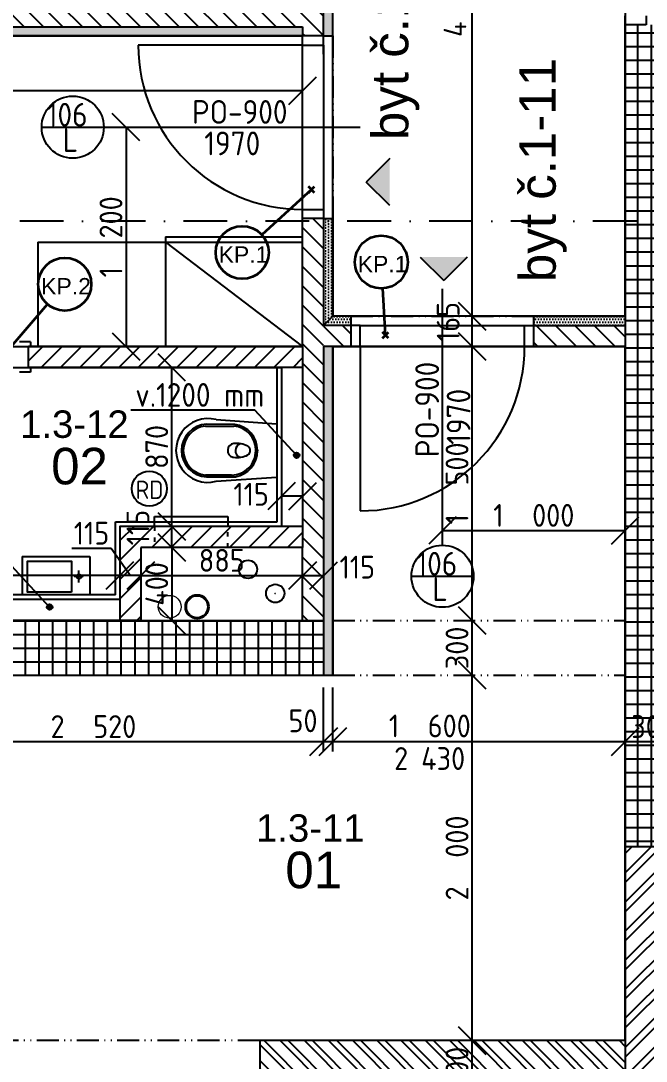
# Model space of a CAD drawing. Extents: x 4511820 to 5180432, y -1526536 to -944957.
# Drawn here: x 5105925 to 5109347, y -1299358 to -1293663 of the extents above; entities that cross this region are included whole.
import ezdxf

# ---------------------------------------------------------------- set-up
doc = ezdxf.new("R2010")
doc.units = 0
doc.header["$MEASUREMENT"] = 0
for name, pattern in [('ACAD_ISO03W100', [30, 12, -18]), ('ACAD_ISO12W100', [22, 12, -3, 0.5, -3, 0.5, -3]), ('BODKOCIARKOVANA_3', [5.6, 3, -1.3, 0, -1.3]), ('DASHED', [0.75, 0.5, -0.25])]:
    doc.linetypes.add(name, pattern=pattern)
doc.layers.get('0').update_dxf_attribs({"linetype": 'CONTINUOUS'})
doc.layers.get('Defpoints').update_dxf_attribs({"color": 61, "linetype": 'CONTINUOUS'})
for name, color, linetype in [('DVERE', 45, 'CONTINUOUS'), ('KÓTY', 4, 'CONTINUOUS'), ('MÚRY', 1, 'CONTINUOUS'), ('osi', 253, 'CONTINUOUS'), ('Plochy', 41, 'CONTINUOUS'), ('POPIS', 7, 'CONTINUOUS'), ('TENKÁ', 7, 'CONTINUOUS'), ('tzb', 153, 'CONTINUOUS'), ('ZARIADENIE', 47, 'CONTINUOUS'), ('ZARIADOVACIE', 144, 'CONTINUOUS'), ('zz-vetr', 52, 'CONTINUOUS'), ('ŠRAFY', 82, 'CONTINUOUS')]:
    doc.layers.add(name, color=color, linetype=linetype)
for name, color, linetype, lineweight in [('preklady', 74, 'CONTINUOUS', 35), ('zz-kanal-daždová', 136, 'CONTINUOUS', 40), ('zz-kanal-splaskova', 37, 'CONTINUOUS', 18)]:
    doc.layers.add(name, color=color, linetype=linetype, lineweight=lineweight)
doc.styles.add('ARIAL', font='arial.ttf')
doc.styles.add('Style-Arial', font='arial.ttf')
doc.styles.add('STYLE1', font='isocp.shx')
doc.dimstyles.new('STANDARD-50', dxfattribs={"dimtxt": 125, "dimasz": 150, "dimexe": 10, "dimexo": 200, "dimgap": 20, "dimtad": 1, "dimdsep": 46, "dimlunit": 6, "dimtxsty": 'STYLE1', "dimblk1": 'OBLIQUE', "dimblk2": 'OBLIQUE', "dimsah": 1, "dimcen": 2.5, "dimse1": 1, "dimse2": 1, "dimadec": 0, "dimazin": 0, "dimtfac": 1, "dimtmove": 1, "dimatfit": 3, "dimldrblk": 'OBLIQUE', "dimfxl": 1, "dimtolj": 1, "dimtzin": 0, "dimarcsym": 0})
pattern_1 = [(135, (-2904913.184, 46881.926), (-53.0330086, -53.0330086), [])]
pattern_2 = [(45, (515270.5, 128041), (-53.0330086, 53.0330086), [])]
pattern_3 = [(90, (9e-09, -175781), (-15.625, 7.8125), [0, -15.625])]
pattern_4 = [(0, (9e-09, -175781), (7.8125, 15.625), [0, -15.625])]

# ---------------------------------------------------------------- blocks, each defined once
blk = doc.blocks.new('_OBLIQUE')
at = {"color": 0, "linetype": 'ByBlock'}
blk.add_line((-0.5, -0.5), (0.5, 0.5), dxfattribs=at)
blk = doc.blocks.new('*D24895')
at = {"layer": 'Defpoints', "color": 0}
for p in [(5108395, -1299245.2), (5108395, -1299245.2), (5108395, -1299545.2)]:
    blk.add_point(p, dxfattribs=at)
at = {"layer": 'KÓTY', "color": 0, "lineweight": -2}
blk.add_line((5108395, -1299545.2), (5108395, -1299245.2), dxfattribs=at)
at = {"layer": 'KÓTY', "color": 0, "linetype": 'ByBlock', "lineweight": -2, "xscale": 150, "yscale": 150, "zscale": 150}
for p, rotation in [((5108395, -1299245.2), 90), ((5108395, -1299545.2), 270)]:
    blk.add_blockref('_OBLIQUE', p, dxfattribs=dict(at, rotation=rotation))
at = {"layer": 'KÓTY', "color": 0, "insert": (5108312.5, -1299395.2), "char_height": 125, "attachment_point": 5, "rotation": 90, "style": 'STYLE1'}
blk.add_mtext('\\A1;300', dxfattribs=at)
blk = doc.blocks.new('*D24896')
at = {"layer": 'Defpoints', "color": 0}
for p in [(5108395, -1297245.2), (5108395, -1297245.2), (5108395, -1299245.2)]:
    blk.add_point(p, dxfattribs=at)
at = {"layer": 'KÓTY', "color": 0, "lineweight": -2}
blk.add_line((5108395, -1299245.2), (5108395, -1297245.2), dxfattribs=at)
at = {"layer": 'KÓTY', "color": 0, "linetype": 'ByBlock', "lineweight": -2, "xscale": 150, "yscale": 150, "zscale": 150}
for p, rotation in [((5108395, -1297245.2), 90), ((5108395, -1299245.2), 270)]:
    blk.add_blockref('_OBLIQUE', p, dxfattribs=dict(at, rotation=rotation))
at = {"layer": 'KÓTY', "color": 0, "insert": (5108312.5, -1298245.2), "char_height": 125, "attachment_point": 5, "rotation": 90, "style": 'STYLE1'}
blk.add_mtext('\\A1;2ﾠ000', dxfattribs=at)
blk = doc.blocks.new('*D24897')
at = {"layer": 'Defpoints', "color": 0}
for p in [(5108395, -1296945.2), (5108432.5, -1296945.2), (5108395, -1297245.2)]:
    blk.add_point(p, dxfattribs=at)
at = {"layer": 'KÓTY', "color": 0, "lineweight": -2}
blk.add_line((5108395, -1297245.2), (5108395, -1296945.2), dxfattribs=at)
at = {"layer": 'KÓTY', "color": 0, "linetype": 'ByBlock', "lineweight": -2, "xscale": 150, "yscale": 150, "zscale": 150}
for p, rotation in [((5108395, -1296945.2), 90), ((5108395, -1297245.2), 270)]:
    blk.add_blockref('_OBLIQUE', p, dxfattribs=dict(at, rotation=rotation))
at = {"layer": 'KÓTY', "color": 0, "insert": (5108312.5, -1297095.2), "char_height": 125, "attachment_point": 5, "rotation": 90, "style": 'STYLE1'}
blk.add_mtext('\\A1;300', dxfattribs=at)
blk = doc.blocks.new('*D24898')
at = {"layer": 'Defpoints', "color": 0}
for p in [(5108395, -1295445.2), (5108432.5, -1295445.2), (5108432.5, -1296945.2)]:
    blk.add_point(p, dxfattribs=at)
at = {"layer": 'KÓTY', "color": 0, "lineweight": -2}
blk.add_line((5108395, -1296945.2), (5108395, -1295445.2), dxfattribs=at)
at = {"layer": 'KÓTY', "color": 0, "linetype": 'ByBlock', "lineweight": -2, "xscale": 150, "yscale": 150, "zscale": 150}
for p, rotation in [((5108395, -1295445.2), 90), ((5108395, -1296945.2), 270)]:
    blk.add_blockref('_OBLIQUE', p, dxfattribs=dict(at, rotation=rotation))
at = {"layer": 'KÓTY', "color": 0, "insert": (5108312.5, -1296195.2), "char_height": 125, "attachment_point": 5, "rotation": 90, "style": 'STYLE1'}
blk.add_mtext('\\A1;1ﾠ500', dxfattribs=at)
blk = doc.blocks.new('*D24899')
at = {"layer": 'Defpoints', "color": 0}
for p in [(5108395, -1295280.2), (5108432.5, -1295280.2), (5108432.5, -1295445.2)]:
    blk.add_point(p, dxfattribs=at)
at = {"layer": 'KÓTY', "color": 0, "lineweight": -2}
blk.add_line((5108395, -1295445.2), (5108395, -1295280.2), dxfattribs=at)
at = {"layer": 'KÓTY', "color": 0, "linetype": 'ByBlock', "lineweight": -2, "xscale": 150, "yscale": 150, "zscale": 150}
for p, rotation in [((5108395, -1295280.2), 90), ((5108395, -1295445.2), 270)]:
    blk.add_blockref('_OBLIQUE', p, dxfattribs=dict(at, rotation=rotation))
at = {"layer": 'KÓTY', "color": 0, "insert": (5108264, -1295311.5), "char_height": 125, "attachment_point": 5, "rotation": 90, "style": 'STYLE1'}
blk.add_mtext('\\A1;165', dxfattribs=at)
blk = doc.blocks.new('*D24900')
at = {"layer": 'Defpoints', "color": 0}
for p in [(5108395, -1291235.2), (5108432.5, -1291235.2), (5108432.5, -1295280.2)]:
    blk.add_point(p, dxfattribs=at)
at = {"layer": 'KÓTY', "color": 0, "lineweight": -2}
blk.add_line((5108395, -1295280.2), (5108395, -1291235.2), dxfattribs=at)
at = {"layer": 'KÓTY', "color": 0, "linetype": 'ByBlock', "lineweight": -2, "xscale": 150, "yscale": 150, "zscale": 150}
for p, rotation in [((5108395, -1291235.2), 90), ((5108395, -1295280.2), 270)]:
    blk.add_blockref('_OBLIQUE', p, dxfattribs=dict(at, rotation=rotation))
at = {"layer": 'KÓTY', "color": 0, "insert": (5108301, -1293509), "char_height": 125, "attachment_point": 5, "rotation": 90, "style": 'STYLE1'}
blk.add_mtext('\\A1;4ﾠ045', dxfattribs=at)
blk = doc.blocks.new('*D24994')
at = {"layer": 'Defpoints', "color": 0}
for p in [(5105062.5, -1297322.2), (5107582.5, -1297322.2), (5107582.5, -1297608.5)]:
    blk.add_point(p, dxfattribs=at)
at = {"layer": 'KÓTY', "color": 0, "lineweight": -2}
blk.add_line((5105062.5, -1297608.5), (5107582.5, -1297608.5), dxfattribs=at)
at = {"layer": 'KÓTY', "color": 0, "linetype": 'ByBlock', "lineweight": -2, "xscale": 150, "yscale": 150, "zscale": 150, "rotation": 180}
blk.add_blockref('_OBLIQUE', (5105062.5, -1297608.5), dxfattribs=at)
at = {"layer": 'KÓTY', "color": 0, "linetype": 'ByBlock', "lineweight": -2, "xscale": 150, "yscale": 150, "zscale": 150}
blk.add_blockref('_OBLIQUE', (5107582.5, -1297608.5), dxfattribs=at)
at = {"layer": 'KÓTY', "color": 0, "insert": (5106322.5, -1297526), "char_height": 125, "attachment_point": 5, "style": 'STYLE1'}
blk.add_mtext('\\A1;2ﾠ520', dxfattribs=at)
blk = doc.blocks.new('*D24995')
at = {"layer": 'Defpoints', "color": 0}
for p in [(5107582.5, -1297322.2), (5107632.5, -1297322.2), (5107632.5, -1297608.5)]:
    blk.add_point(p, dxfattribs=at)
at = {"layer": 'KÓTY', "color": 0, "lineweight": -2}
blk.add_line((5107582.5, -1297608.5), (5107632.5, -1297608.5), dxfattribs=at)
at = {"layer": 'KÓTY', "color": 0, "linetype": 'ByBlock', "lineweight": -2, "xscale": 150, "yscale": 150, "zscale": 150, "rotation": 180}
blk.add_blockref('_OBLIQUE', (5107582.5, -1297608.5), dxfattribs=at)
at = {"layer": 'KÓTY', "color": 0, "linetype": 'ByBlock', "lineweight": -2, "xscale": 150, "yscale": 150, "zscale": 150}
blk.add_blockref('_OBLIQUE', (5107632.5, -1297608.5), dxfattribs=at)
at = {"layer": 'KÓTY', "color": 0, "insert": (5107469.5, -1297494.5), "char_height": 125, "attachment_point": 5, "style": 'STYLE1'}
blk.add_mtext('\\A1;50', dxfattribs=at)
blk = doc.blocks.new('*D24996')
at = {"layer": 'Defpoints', "color": 0}
for p in [(5107632.5, -1297608.5), (5109232.5, -1297608.5), (5109232.5, -1297608.5)]:
    blk.add_point(p, dxfattribs=at)
at = {"layer": 'KÓTY', "color": 0, "lineweight": -2}
blk.add_line((5107632.5, -1297608.5), (5109232.5, -1297608.5), dxfattribs=at)
at = {"layer": 'KÓTY', "color": 0, "linetype": 'ByBlock', "lineweight": -2, "xscale": 150, "yscale": 150, "zscale": 150, "rotation": 180}
blk.add_blockref('_OBLIQUE', (5107632.5, -1297608.5), dxfattribs=at)
at = {"layer": 'KÓTY', "color": 0, "linetype": 'ByBlock', "lineweight": -2, "xscale": 150, "yscale": 150, "zscale": 150}
blk.add_blockref('_OBLIQUE', (5109232.5, -1297608.5), dxfattribs=at)
at = {"layer": 'KÓTY', "color": 0, "insert": (5108163.5, -1297522.5), "char_height": 125, "attachment_point": 5, "style": 'STYLE1'}
blk.add_mtext('\\A1;1ﾠ600', dxfattribs=at)
blk = doc.blocks.new('*D25000')
at = {"layer": 'Defpoints', "color": 0}
for p in [(5106582.5, -1296545.2), (5107467.5, -1296545.2), (5107467.5, -1296698.5)]:
    blk.add_point(p, dxfattribs=at)
at = {"layer": 'KÓTY', "color": 0, "lineweight": -2}
blk.add_line((5106582.5, -1296698.5), (5107467.5, -1296698.5), dxfattribs=at)
at = {"layer": 'KÓTY', "color": 0, "linetype": 'ByBlock', "lineweight": -2, "xscale": 150, "yscale": 150, "zscale": 150, "rotation": 180}
blk.add_blockref('_OBLIQUE', (5106582.5, -1296698.5), dxfattribs=at)
at = {"layer": 'KÓTY', "color": 0, "linetype": 'ByBlock', "lineweight": -2, "xscale": 150, "yscale": 150, "zscale": 150}
blk.add_blockref('_OBLIQUE', (5107467.5, -1296698.5), dxfattribs=at)
at = {"layer": 'KÓTY', "color": 0, "insert": (5107025, -1296616), "char_height": 125, "attachment_point": 5, "style": 'STYLE1'}
blk.add_mtext('\\A1;885', dxfattribs=at)
blk = doc.blocks.new('*D25001')
at = {"layer": 'Defpoints', "color": 0}
for p in [(5106582.5, -1296545.2), (5106582.5, -1296945.2), (5106751.5, -1296945.2)]:
    blk.add_point(p, dxfattribs=at)
at = {"layer": 'KÓTY', "color": 0, "lineweight": -2}
blk.add_line((5106751.5, -1296545.2), (5106751.5, -1296945.2), dxfattribs=at)
at = {"layer": 'KÓTY', "color": 0, "linetype": 'ByBlock', "lineweight": -2, "xscale": 150, "yscale": 150, "zscale": 150}
for p, rotation in [((5106751.5, -1296545.2), 90), ((5106751.5, -1296945.2), 270)]:
    blk.add_blockref('_OBLIQUE', p, dxfattribs=dict(at, rotation=rotation))
at = {"layer": 'KÓTY', "color": 0, "insert": (5106669, -1296745.2), "char_height": 125, "attachment_point": 5, "rotation": 90, "style": 'STYLE1'}
blk.add_mtext('\\A1;400', dxfattribs=at)
blk = doc.blocks.new('*D25002')
at = {"layer": 'Defpoints', "color": 0}
for p in [(5106751.5, -1296430.2), (5106751.5, -1296430.2), (5106751.5, -1296545.2)]:
    blk.add_point(p, dxfattribs=at)
at = {"layer": 'KÓTY', "color": 0, "lineweight": -2}
blk.add_line((5106751.5, -1296545.2), (5106751.5, -1296430.2), dxfattribs=at)
at = {"layer": 'KÓTY', "color": 0, "linetype": 'ByBlock', "lineweight": -2, "xscale": 150, "yscale": 150, "zscale": 150}
for p, rotation in [((5106751.5, -1296430.2), 90), ((5106751.5, -1296545.2), 270)]:
    blk.add_blockref('_OBLIQUE', p, dxfattribs=dict(at, rotation=rotation))
at = {"layer": 'KÓTY', "color": 0, "insert": (5106566.5, -1296436.9), "char_height": 125, "attachment_point": 5, "rotation": 90, "style": 'STYLE1'}
blk.add_mtext('\\A1;115', dxfattribs=at)
blk = doc.blocks.new('*D25003')
at = {"layer": 'Defpoints', "color": 0}
for p in [(5106751.5, -1295560.2), (5106751.5, -1295560.2), (5106751.5, -1296430.2)]:
    blk.add_point(p, dxfattribs=at)
at = {"layer": 'KÓTY', "color": 0, "lineweight": -2}
blk.add_line((5106751.5, -1296430.2), (5106751.5, -1295560.2), dxfattribs=at)
at = {"layer": 'KÓTY', "color": 0, "linetype": 'ByBlock', "lineweight": -2, "xscale": 150, "yscale": 150, "zscale": 150}
for p, rotation in [((5106751.5, -1295560.2), 90), ((5106751.5, -1296430.2), 270)]:
    blk.add_blockref('_OBLIQUE', p, dxfattribs=dict(at, rotation=rotation))
at = {"layer": 'KÓTY', "color": 0, "insert": (5106669, -1295995.2), "char_height": 125, "attachment_point": 5, "rotation": 90, "style": 'STYLE1'}
blk.add_mtext('\\A1;870', dxfattribs=at)
blk = doc.blocks.new('*D25004')
at = {"layer": 'Defpoints', "color": 0}
for p in [(5106467.5, -1296545.2), (5106582.5, -1296545.2), (5106467.5, -1296698.5)]:
    blk.add_point(p, dxfattribs=at)
at = {"layer": 'KÓTY', "color": 0, "lineweight": -2}
for p, q in [((5106204.5, -1296550), (5106419.5, -1296550)), ((5106419.5, -1296550), (5106525, -1296698.5)), ((5106582.5, -1296698.5), (5106467.5, -1296698.5))]:
    blk.add_line(p, q, dxfattribs=at)
at = {"layer": 'KÓTY', "color": 0, "linetype": 'ByBlock', "lineweight": -2, "xscale": 150, "yscale": 150, "zscale": 150, "rotation": 180}
blk.add_blockref('_OBLIQUE', (5106467.5, -1296698.5), dxfattribs=at)
at = {"layer": 'KÓTY', "color": 0, "linetype": 'ByBlock', "lineweight": -2, "xscale": 150, "yscale": 150, "zscale": 150}
blk.add_blockref('_OBLIQUE', (5106582.5, -1296698.5), dxfattribs=at)
at = {"layer": 'KÓTY', "color": 0, "insert": (5106312, -1296467.5), "char_height": 125, "attachment_point": 5, "style": 'STYLE1'}
blk.add_mtext('\\A1;115', dxfattribs=at)
blk = doc.blocks.new('*D25005')
at = {"layer": 'Defpoints', "color": 0}
for p in [(5104877.5, -1296430.2), (5106467.5, -1296430.2), (5104877.5, -1296698.5)]:
    blk.add_point(p, dxfattribs=at)
at = {"layer": 'KÓTY', "color": 0, "lineweight": -2}
blk.add_line((5106467.5, -1296698.5), (5104877.5, -1296698.5), dxfattribs=at)
at = {"layer": 'KÓTY', "color": 0, "linetype": 'ByBlock', "lineweight": -2, "xscale": 150, "yscale": 150, "zscale": 150, "rotation": 180}
blk.add_blockref('_OBLIQUE', (5104877.5, -1296698.5), dxfattribs=at)
at = {"layer": 'KÓTY', "color": 0, "linetype": 'ByBlock', "lineweight": -2, "xscale": 150, "yscale": 150, "zscale": 150}
blk.add_blockref('_OBLIQUE', (5106467.5, -1296698.5), dxfattribs=at)
at = {"layer": 'KÓTY', "color": 0, "insert": (5105243, -1296588.5), "char_height": 125, "attachment_point": 5, "style": 'STYLE1'}
blk.add_mtext('\\A1;1ﾠ590', dxfattribs=at)
blk = doc.blocks.new('*D25006')
at = {"layer": 'Defpoints', "color": 0}
for p in [(5107352.5, -1295560.2), (5107467.5, -1295560.2), (5107352.5, -1296265)]:
    blk.add_point(p, dxfattribs=at)
at = {"layer": 'KÓTY', "color": 0, "lineweight": -2}
blk.add_line((5107467.5, -1296265), (5107352.5, -1296265), dxfattribs=at)
at = {"layer": 'KÓTY', "color": 0, "linetype": 'ByBlock', "lineweight": -2, "xscale": 150, "yscale": 150, "zscale": 150, "rotation": 180}
blk.add_blockref('_OBLIQUE', (5107352.5, -1296265), dxfattribs=at)
at = {"layer": 'KÓTY', "color": 0, "linetype": 'ByBlock', "lineweight": -2, "xscale": 150, "yscale": 150, "zscale": 150}
blk.add_blockref('_OBLIQUE', (5107467.5, -1296265), dxfattribs=at)
at = {"layer": 'KÓTY', "color": 0, "insert": (5107185.5, -1296254.5), "char_height": 125, "attachment_point": 5, "style": 'STYLE1'}
blk.add_mtext('\\A1;115', dxfattribs=at)
blk = doc.blocks.new('*D25007')
at = {"layer": 'Defpoints', "color": 0}
for p in [(5109232.5, -1296452.5), (5108232.5, -1296533.2), (5109232.5, -1296533.2)]:
    blk.add_point(p, dxfattribs=at)
at = {"layer": 'KÓTY', "color": 0, "lineweight": -2}
blk.add_line((5108232.5, -1296452.5), (5109232.5, -1296452.5), dxfattribs=at)
at = {"layer": 'KÓTY', "color": 0, "linetype": 'ByBlock', "lineweight": -2, "xscale": 150, "yscale": 150, "zscale": 150, "rotation": 180}
blk.add_blockref('_OBLIQUE', (5108232.5, -1296452.5), dxfattribs=at)
at = {"layer": 'KÓTY', "color": 0, "linetype": 'ByBlock', "lineweight": -2, "xscale": 150, "yscale": 150, "zscale": 150}
blk.add_blockref('_OBLIQUE', (5109232.5, -1296452.5), dxfattribs=at)
at = {"layer": 'KÓTY', "color": 0, "insert": (5108732.5, -1296370), "char_height": 125, "attachment_point": 5, "style": 'STYLE1'}
blk.add_mtext('\\A1;1ﾠ000', dxfattribs=at)
blk = doc.blocks.new('*D25013')
at = {"layer": 'Defpoints', "color": 0}
for p in [(5102777.5, -1293695.2), (5107467.5, -1293695.2), (5107467.5, -1294045)]:
    blk.add_point(p, dxfattribs=at)
at = {"layer": 'KÓTY', "color": 0, "lineweight": -2}
blk.add_line((5102777.5, -1294045), (5107467.5, -1294045), dxfattribs=at)
at = {"layer": 'KÓTY', "color": 0, "linetype": 'ByBlock', "lineweight": -2, "xscale": 150, "yscale": 150, "zscale": 150, "rotation": 180}
blk.add_blockref('_OBLIQUE', (5102777.5, -1294045), dxfattribs=at)
at = {"layer": 'KÓTY', "color": 0, "linetype": 'ByBlock', "lineweight": -2, "xscale": 150, "yscale": 150, "zscale": 150}
blk.add_blockref('_OBLIQUE', (5107467.5, -1294045), dxfattribs=at)
at = {"layer": 'KÓTY', "color": 0, "insert": (5105424, -1293943), "char_height": 125, "attachment_point": 5, "style": 'STYLE1'}
blk.add_mtext('\\A1;4ﾠ690', dxfattribs=at)
blk = doc.blocks.new('*D25018')
at = {"layer": 'Defpoints', "color": 0}
for p in [(5107467.5, -1296698.5), (5107582.5, -1296698.5), (5107582.5, -1296698.5)]:
    blk.add_point(p, dxfattribs=at)
at = {"layer": 'KÓTY', "color": 0, "lineweight": -2}
blk.add_line((5107467.5, -1296698.5), (5107582.5, -1296698.5), dxfattribs=at)
at = {"layer": 'KÓTY', "color": 0, "linetype": 'ByBlock', "lineweight": -2, "xscale": 150, "yscale": 150, "zscale": 150, "rotation": 180}
blk.add_blockref('_OBLIQUE', (5107467.5, -1296698.5), dxfattribs=at)
at = {"layer": 'KÓTY', "color": 0, "linetype": 'ByBlock', "lineweight": -2, "xscale": 150, "yscale": 150, "zscale": 150}
blk.add_blockref('_OBLIQUE', (5107582.5, -1296698.5), dxfattribs=at)
at = {"layer": 'KÓTY', "color": 0, "insert": (5107766.5, -1296653.5), "char_height": 125, "attachment_point": 5, "style": 'STYLE1'}
blk.add_mtext('\\A1;115', dxfattribs=at)
blk = doc.blocks.new('*D25104')
at = {"layer": 'Defpoints', "color": 0}
for p in [(5109232.5, -1297608.5), (5109532.5, -1297608.5), (5109532.5, -1297608.5)]:
    blk.add_point(p, dxfattribs=at)
at = {"layer": 'KÓTY', "color": 0, "lineweight": -2}
blk.add_line((5109232.5, -1297608.5), (5109532.5, -1297608.5), dxfattribs=at)
at = {"layer": 'KÓTY', "color": 0, "linetype": 'ByBlock', "lineweight": -2, "xscale": 150, "yscale": 150, "zscale": 150, "rotation": 180}
blk.add_blockref('_OBLIQUE', (5109232.5, -1297608.5), dxfattribs=at)
at = {"layer": 'KÓTY', "color": 0, "linetype": 'ByBlock', "lineweight": -2, "xscale": 150, "yscale": 150, "zscale": 150}
blk.add_blockref('_OBLIQUE', (5109532.5, -1297608.5), dxfattribs=at)
at = {"layer": 'KÓTY', "color": 0, "insert": (5109382.5, -1297526), "char_height": 125, "attachment_point": 5, "style": 'STYLE1'}
blk.add_mtext('\\A1;300', dxfattribs=at)
blk = doc.blocks.new('*D31530')
at = {"layer": 'Defpoints', "color": 0}
for p in [(5106379.5, -1294245.2), (5106379.5, -1295445.2), (5106501, -1295445.2)]:
    blk.add_point(p, dxfattribs=at)
at = {"layer": 'KÓTY', "color": 0, "lineweight": -2}
blk.add_line((5106501, -1294245.2), (5106501, -1295445.2), dxfattribs=at)
at = {"layer": 'KÓTY', "color": 0, "linetype": 'ByBlock', "lineweight": -2, "xscale": 150, "yscale": 150, "zscale": 150}
for p, rotation in [((5106501, -1294245.2), 90), ((5106501, -1295445.2), 270)]:
    blk.add_blockref('_OBLIQUE', p, dxfattribs=dict(at, rotation=rotation))
at = {"layer": 'KÓTY', "color": 0, "insert": (5106418.5, -1294845.2), "char_height": 125, "attachment_point": 5, "rotation": 90, "style": 'STYLE1'}
blk.add_mtext('\\A1;1ﾠ200', dxfattribs=at)

msp = doc.modelspace()

# ---------------------------------------------------------------- hatches: boundary and pattern name
at = {"layer": 'KÓTY'}
h = msp.add_hatch(color=256, dxfattribs=at)
h.dxf.hatch_style = 1
h.paths.add_polyline_path([(5107449.5, -1296041.191, 0.65381715), (5107424.326, -1296030.169, 1.52947961)])
h = msp.add_hatch(color=256, dxfattribs=at)
h.dxf.hatch_style = 1
h.paths.add_polyline_path([(5106098, -1296871.5, 0.65381715), (5106072.826, -1296860.478, 1.52947961)])
at = {"layer": 'TENKÁ'}
h = msp.add_hatch(color=256, dxfattribs=at)
h.dxf.hatch_style = 1
h.paths.add_polyline_path([(5107944.41, -1294673.602), (5107944.41, -1294416.781), (5107816, -1294545.191)])
h = msp.add_hatch(color=256, dxfattribs=at)
h.dxf.hatch_style = 1
h.paths.add_polyline_path([(5108111.11, -1294956.302), (5108367.931, -1294956.302), (5108239.52, -1295084.712)])
at = {"layer": 'ŠRAFY'}
h = msp.add_hatch(dxfattribs=at)
h.set_pattern_fill('DOTS', color=256, scale=250, angle=90)
h.set_pattern_definition([(90, (9e-09, -175781), (-15.625, 7.8125), [0, -15.625])])
h.paths.add_polyline_path([(5107582.5, -1290935.191), (5107582.5, -1293745.191), (5107632.5, -1293745.191), (5107632.5, -1290935.191)])
at = {"layer": 'ŠRAFY', "ltscale": 0.25}
h = msp.add_hatch(dxfattribs=at)
h.set_pattern_fill('ANSI31', color=256, scale=600, angle=90, style=0)
h.set_pattern_definition(pattern_1)
h.paths.add_polyline_path([(5107582.5, -1293745.191), (5107582.5, -1291235.191), (5107467.5, -1291235.191), (5107467.5, -1293580.191), (5107342.5, -1293580.191), (5104762.5, -1293580.191), (5104647.5, -1293580.191), (5103770, -1293580.191), (5102892.5, -1293580.191), (5102892.5, -1292980.191), (5102892.5, -1292950.191), (5102892.5, -1292905.191), (5102777.5, -1292905.191), (5102777.5, -1293695.191), (5107467.5, -1293695.191), (5107467.5, -1293745.191)])
at = {"layer": 'ŠRAFY'}
h = msp.add_hatch(dxfattribs=at)
h.set_pattern_fill('DOTS', color=256, scale=250)
h.set_pattern_definition(pattern_4)
h.paths.add_polyline_path([(5107467.5, -1293745.191), (5107467.5, -1293695.191), (5102777.5, -1293695.191), (5102727.5, -1293745.191)])
at = {"layer": 'ŠRAFY', "ltscale": 0.25}
h = msp.add_hatch(dxfattribs=at)
h.set_pattern_fill('ANSI37', color=256, scale=600, angle=45)
h.set_pattern_definition([(90, (-3307273.674, 493071.734), (-75, 1e-14), []), (180, (-3307273.674, 493071.734), (-1e-14, -75), [])])
h.paths.add_polyline_path([(5109232.5, -1295330.191), (5109232.5, -1295445.191), (5109232.5, -1298185.191), (5109532.5, -1298185.191), (5109532.5, -1298010.191), (5109532.5, -1294475.191), (5109532.5, -1294360.191), (5109532.5, -1293685.191), (5109347.5, -1293685.191), (5109232.5, -1293685.191), (5109232.5, -1295280.191)])
h = msp.add_hatch(dxfattribs=at)
h.set_pattern_fill('ANSI31', color=256, scale=600, angle=90, style=0)
h.set_pattern_definition(pattern_1)
h.paths.add_polyline_path([(5107467.5, -1296545.191), (5107467.5, -1296945.191), (5107582.5, -1296945.191), (5107582.5, -1295330.191), (5107582.5, -1294745.191), (5107467.5, -1294745.191), (5107467.5, -1294845.191), (5107467.5, -1294875.191), (5107467.5, -1295445.191), (5107467.5, -1295560.191), (5107467.5, -1296430.191)])
at = {"layer": 'ŠRAFY'}
h = msp.add_hatch(dxfattribs=at)
h.set_pattern_fill('DOTS', color=256, scale=250, angle=90)
h.set_pattern_definition(pattern_3)
h.paths.add_polyline_path([(5107632.5, -1295280.191), (5107632.5, -1295065.191), (5107632.5, -1294880.191), (5107632.5, -1294745.191), (5107582.5, -1294745.191), (5107582.5, -1295330.191)])
h = msp.add_hatch(dxfattribs=at)
h.set_pattern_fill('DOTS', color=256, scale=250)
h.set_pattern_definition(pattern_4)
h.paths.add_polyline_path([(5107732.5, -1295280.191), (5107632.5, -1295280.191), (5107582.5, -1295330.191), (5107732.5, -1295330.191)])
h = msp.add_hatch(dxfattribs=at)
h.set_pattern_fill('DOTS', color=256, scale=250)
h.set_pattern_definition([(0, (0, -175781), (7.8125, 15.625), [0, -15.625])])
h.paths.add_polyline_path([(5109232.5, -1295330.191), (5109232.5, -1295280.191), (5108732.5, -1295280.191), (5108732.5, -1295330.191)])
at = {"layer": 'ŠRAFY', "ltscale": 0.25}
h = msp.add_hatch(dxfattribs=at)
h.set_pattern_fill('ANSI31', color=256, scale=600, angle=90, style=0)
h.set_pattern_definition(pattern_1)
h.paths.add_polyline_path([(5107732.5, -1295445.191), (5107732.5, -1295330.191), (5107582.5, -1295330.191), (5107582.5, -1295445.191), (5107632.5, -1295445.191)])
h = msp.add_hatch(dxfattribs=at)
h.set_pattern_fill('ANSI31', color=256, scale=600, angle=90, style=0)
h.set_pattern_definition([(135, (-2904913.184, 46881.926), (-53.0330086, -53.0330086), [])])
h.paths.add_polyline_path([(5108732.5, -1295445.191), (5109232.5, -1295445.191), (5109232.5, -1295330.191), (5108732.5, -1295330.191)])
h = msp.add_hatch(dxfattribs=at)
h.set_pattern_fill('ANSI31', color=256, scale=600, style=0)
h.set_pattern_definition(pattern_2)
h.paths.add_polyline_path([(5107467.5, -1295560.191), (5107467.5, -1295445.191), (5105967.5, -1295445.191), (5105967.5, -1295560.191)])
at = {"layer": 'ŠRAFY'}
h = msp.add_hatch(dxfattribs=at)
h.set_pattern_fill('DOTS', color=256, scale=250, angle=90)
h.set_pattern_definition(pattern_3)
h.paths.add_polyline_path([(5107582.5, -1297245.191), (5107632.5, -1297245.191), (5107632.5, -1296945.191), (5107632.5, -1295445.191), (5107582.5, -1295445.191), (5107582.5, -1296945.191)])
at = {"layer": 'ŠRAFY', "ltscale": 0.25}
h = msp.add_hatch(dxfattribs=at)
h.set_pattern_fill('ANSI31', color=256, scale=600, style=0)
h.set_pattern_definition(pattern_2)
h.paths.add_polyline_path([(5106467.5, -1296945.191), (5106582.5, -1296945.191), (5106582.5, -1296545.191), (5107467.5, -1296545.191), (5107467.5, -1296430.191), (5107352.5, -1296430.191), (5106467.5, -1296430.191), (5106467.5, -1296830.191)])
h = msp.add_hatch(dxfattribs=at)
h.set_pattern_fill('ANSI37', color=256, scale=600, angle=45)
h.set_pattern_definition([(90, (-3375574.78, 537027.59), (-75, 1e-14), []), (180, (-3375574.78, 537027.59), (-1e-14, -75), [])])
h.paths.add_polyline_path([(5103372.5, -1299245.191), (5103272.5, -1299245.191), (5103022.5, -1299245.191), (5102712.5, -1299245.191), (5102687.5, -1299245.191), (5102687.5, -1299545.191), (5102847.5, -1299545.191), (5102877.5, -1299545.191), (5103447.5, -1299545.191), (5103562.5, -1299545.191), (5103612.5, -1299545.191), (5105062.5, -1299545.191), (5105062.5, -1299245.191), (5105062.5, -1298245.191), (5105062.5, -1297245.191), (5105632.5, -1297245.191), (5105662.5, -1297245.191), (5107582.5, -1297245.191), (5107582.5, -1296945.191), (5107467.5, -1296945.191), (5106582.5, -1296945.191), (5106467.5, -1296945.191), (5104877.5, -1296945.191), (5104762.5, -1296945.191), (5104762.5, -1297360.191), (5104762.5, -1297960.191), (5104762.5, -1299245.191), (5103622.5, -1299245.191)])
at = {"layer": 'ŠRAFY'}
h = msp.add_hatch(dxfattribs=at)
h.set_pattern_fill('ANSI32', color=256, scale=300)
h.set_pattern_definition([(45, (115395, 30907.69), (-79.549513, 79.549513), []), (45, (115448.03, 30907.69), (-79.549513, 79.549513), [])])
h.paths.add_polyline_path([(5109612.5, -1301745.191), (5109612.5, -1298185.191), (5109232.5, -1298185.191), (5109232.5, -1299245.191), (5109232.5, -1299545.191), (5109232.5, -1300440.191), (5109232.5, -1300520.191), (5109232.5, -1301300.191), (5109232.5, -1301415.191), (5109232.5, -1301745.191)])
h = msp.add_hatch(dxfattribs=at)
h.set_pattern_fill('ANSI32', color=256, scale=250, angle=90)
h.set_pattern_definition([(135, (115395, 30907.69), (-66.2912607, -66.2912607), []), (135, (115395, 30951.89), (-66.2912607, -66.2912607), [])])
h.paths.add_polyline_path([(5107232.5, -1299545.191), (5107347.5, -1299545.191), (5109232.5, -1299545.191), (5109232.5, -1299245.191), (5107232.5, -1299245.191)])

# ---------------------------------------------------------------- linework, layer by layer
at = {"layer": 'Defpoints'}
for p, q in [((5107632.5, -1295280.191), (5107582.5, -1295330.191)), ((5107467.5, -1295445.191), (5107467.5, -1295560.191)), ((5107467.5, -1296430.191), (5107467.5, -1296545.191))]:
    msp.add_line(p, q, dxfattribs=at)
at = {"layer": 'DVERE'}
for p, q in [((5107467.5, -1293795.191), (5106567.5, -1293795.191)), ((5107467.5, -1294695.191), (5107467.5, -1293795.191)), ((5107582.5, -1293795.191), (5107582.5, -1294695.191)), ((5107782.5, -1295330.191), (5108682.5, -1295330.191)), ((5108682.5, -1295445.191), (5107782.5, -1295445.191)), ((5107782.5, -1295445.191), (5107782.5, -1296345.191))]:
    msp.add_line(p, q, dxfattribs=at)
at = {"layer": 'DVERE', "ltscale": 0.25}
for p, q in [((5106039.5, -1294245.191), (5106379.5, -1294245.191)), ((5106039.5, -1294245.191), (5106379.5, -1294245.191)), ((5106379.5, -1294245.191), (5107782.156, -1294245.191)), ((5108232.5, -1296533.191), (5108232.5, -1295130.535)), ((5105977.5, -1295420.191), (5105917.5, -1295420.191)), ((5105977.5, -1295420.191), (5105977.5, -1295445.191)), ((5105977.5, -1295585.191), (5105917.5, -1295585.191)), ((5105977.5, -1295560.191), (5105977.5, -1295585.191)), ((5108062.5, -1296703.191), (5108402.5, -1296703.191)), ((5108062.5, -1296703.191), (5108402.5, -1296703.191))]:
    msp.add_line(p, q, dxfattribs=at)
for centre in [(5106209.5, -1294245.191), (5108232.5, -1296703.191)]:
    msp.add_circle(centre, 170, dxfattribs=at)
at = {"layer": 'DVERE'}
for centre, start, end in [((5107467.5, -1293795.191), 180, 270), ((5107782.5, -1295445.191), 270, 0)]:
    msp.add_arc(centre, 900, start, end, dxfattribs=at)
at = {"layer": 'KÓTY'}
for p, q in [((5107206.5, -1295794.191), (5106527, -1295794.191)), ((5107434.5, -1296041.191), (5107206.5, -1295794.191)), ((5106083, -1296871.5), (5105855, -1296624.5))]:
    msp.add_line(p, q, dxfattribs=at)
at = {"layer": 'KÓTY', "ltscale": 25}
for p, q in [((5107582.5, -1297661.903), (5107582.5, -1297311.903)), ((5107632.5, -1297661.903), (5107632.5, -1297311.903))]:
    msp.add_line(p, q, dxfattribs=at)
at = {"layer": 'KÓTY'}
for centre in [(5107434.5, -1296041.191), (5106083, -1296871.5)]:
    msp.add_circle(centre, 15, dxfattribs=at)
at = {"layer": 'MÚRY'}
for p, q in [((5107632.5, -1293745.191), (5107632.5, -1290935.191)), ((5109232.5, -1295280.191), (5109232.5, -1293635.191)), ((5109347.5, -1293635.191), (5109347.5, -1293685.191)), ((5107467.5, -1293845.191), (5107467.5, -1293745.191)), ((5107467.5, -1293795.191), (5107467.5, -1293745.191)), ((5107582.5, -1293795.191), (5107582.5, -1293745.191)), ((5107582.5, -1293745.191), (5107632.5, -1293745.191)), ((5107467.5, -1293795.191), (5107582.5, -1293795.191)), ((5107467.5, -1294695.191), (5107582.5, -1294695.191)), ((5107467.5, -1295445.191), (5107467.5, -1294695.191)), ((5107582.5, -1294695.191), (5107582.5, -1294745.191)), ((5107582.5, -1294745.191), (5107632.5, -1294745.191)), ((5107632.5, -1294745.191), (5107632.5, -1295280.191)), ((5107632.5, -1295065.191), (5107632.5, -1294880.191)), ((5107732.5, -1295280.191), (5107632.5, -1295280.191)), ((5107732.5, -1295330.191), (5107732.5, -1295280.191)), ((5108732.5, -1295280.191), (5109232.5, -1295280.191)), ((5108732.5, -1295330.191), (5108732.5, -1295280.191)), ((5107782.5, -1295330.191), (5107732.5, -1295330.191)), ((5107782.5, -1295445.191), (5107782.5, -1295330.191)), ((5108682.5, -1295445.191), (5108682.5, -1295330.191)), ((5108682.5, -1295330.191), (5108732.5, -1295330.191)), ((5107632.5, -1295445.191), (5107632.5, -1297245.191)), ((5107782.5, -1295445.191), (5107632.5, -1295445.191)), ((5109232.5, -1295445.191), (5108682.5, -1295445.191)), ((5109232.5, -1299245.191), (5109232.5, -1295445.191)), ((5107467.5, -1296945.191), (5107467.5, -1296545.191)), ((5105062.5, -1297245.191), (5107632.5, -1297245.191)), ((5109232.5, -1299245.191), (5107232.5, -1299245.191)), ((5107232.5, -1299245.191), (5107232.5, -1300545.191))]:
    msp.add_line(p, q, dxfattribs=at)
at = {"layer": 'MÚRY', "ltscale": 0.25}
for p, q in [((5102727.5, -1293745.191), (5107467.5, -1293745.191)), ((5105967.5, -1295560.191), (5105967.5, -1295445.191)), ((5107467.5, -1295445.191), (5105967.5, -1295445.191)), ((5107467.5, -1295560.191), (5105967.5, -1295560.191)), ((5107467.5, -1295560.191), (5107467.5, -1296430.191)), ((5106467.5, -1296430.191), (5106467.5, -1296945.191)), ((5107467.5, -1296430.191), (5106467.5, -1296430.191)), ((5106582.5, -1296545.191), (5106582.5, -1296945.191)), ((5107467.5, -1296545.191), (5106582.5, -1296545.191)), ((5106467.5, -1296945.191), (5104877.5, -1296945.191)), ((5106582.5, -1296945.191), (5107467.5, -1296945.191))]:
    msp.add_line(p, q, dxfattribs=at)
at = {"layer": 'MÚRY', "color": 30}
msp.add_line((5109232.5, -1295280.191), (5109232.5, -1295330.191), dxfattribs=at)
at = {"layer": 'osi', "linetype": 'BODKOCIARKOVANA_3', "ltscale": 80}
msp.add_line((5157242.5, -1294760.191), (5093572.5, -1294760.191), dxfattribs=at)
at = {"layer": 'Plochy'}
for points in [[(5102892.5, -1290935.191), (5102892.5, -1289385.191), (5104092.5, -1289385.191), (5104092.5, -1289665.191), (5105192.5, -1289665.191), (5105192.5, -1289700.191), (5105392.5, -1289700.191), (5105392.5, -1288275.191), (5107192.5, -1288275.191), (5107192.5, -1286325.191), (5109232.5, -1286325.191), (5109232.5, -1295280.191), (5107632.5, -1295280.191), (5107632.5, -1290935.191), (5107192.5, -1290935.191), (5107192.5, -1290820.191), (5106192.5, -1290820.191), (5106192.5, -1290935.191)], [(5107467.5, -1293745.191), (5103967.5, -1293745.191), (5103967.5, -1295445.191), (5107467.5, -1295445.191)], [(5105062.5, -1299245.191), (5105062.5, -1297245.191), (5107632.5, -1297245.191), (5107632.5, -1295445.191), (5109232.5, -1295445.191), (5109232.5, -1299245.191), (5107232.5, -1299245.191), (5107232.5, -1299545.191), (5105812.5, -1299545.191), (5105812.5, -1299245.191)], [(5107352.5, -1295560.191), (5107352.5, -1296430.191), (5106467.5, -1296430.191), (5106467.5, -1296830.191), (5104877.5, -1296830.191), (5104877.5, -1295560.191)]]:
    msp.add_lwpolyline(points, close=True, dxfattribs=at)
at = {"layer": 'preklady'}
for p, q in [((5107515.5, -1294587), (5107244.304, -1294833.477)), ((5107498.883, -1294603.617), (5107532.117, -1294570.383)), ((5107532.118, -1294603.618), (5107498.884, -1294570.384)), ((5107921.001, -1295383.501), (5107906.314, -1295127.761)), ((5105830.5, -1295494), (5106071.124, -1295214.436)), ((5107904.383, -1295400.117), (5107937.617, -1295366.883)), ((5107937.618, -1295400.118), (5107904.384, -1295366.884))]:
    msp.add_line(p, q, dxfattribs=at)
at = {"layer": 'preklady', "ltscale": 0.25}
for centre in [(5107137, -1294931), (5107898, -1294983), (5106165.715, -1295104.538)]:
    msp.add_circle(centre, 145, dxfattribs=at)
at = {"layer": 'TENKÁ', "ltscale": 0.25}
for p, q in [((5107582.5, -1293845.191), (5107582.5, -1291235.191)), ((5102777.5, -1293695.191), (5107467.5, -1293695.191)), ((5107327.5, -1296405.191), (5107327.5, -1295560.191)), ((5107352.5, -1295560.191), (5107352.5, -1296430.191)), ((5106442.5, -1296405.191), (5107327.5, -1296405.191)), ((5106442.5, -1296805.191), (5106442.5, -1296405.191)), ((5106442.5, -1296805.191), (5104902.5, -1296805.191)), ((5106467.5, -1296830.191), (5104877.5, -1296830.191))]:
    msp.add_line(p, q, dxfattribs=at)
at = {"layer": 'TENKÁ'}
for p, q in [((5107467.5, -1293695.191), (5107467.5, -1293745.191)), ((5109347.5, -1293685.191), (5109232.5, -1293685.191)), ((5107582.5, -1293745.191), (5107467.5, -1293745.191)), ((5107944.41, -1294416.781), (5107816, -1294545.191)), ((5107944.41, -1294673.602), (5107816, -1294545.191)), ((5107582.5, -1294695.191), (5107582.5, -1295330.191)), ((5107582.5, -1294745.191), (5107467.5, -1294745.191)), ((5108111.11, -1294956.302), (5108239.52, -1295084.712)), ((5108367.931, -1294956.302), (5108239.52, -1295084.712)), ((5107782.5, -1295330.191), (5107582.5, -1295330.191)), ((5107732.5, -1295445.191), (5107732.5, -1295330.191)), ((5108732.5, -1295445.191), (5108732.5, -1295330.191)), ((5108732.5, -1295330.191), (5109232.5, -1295330.191)), ((5109232.5, -1295330.191), (5109232.5, -1295445.191)), ((5107582.5, -1295445.191), (5107582.5, -1297245.191)), ((5107632.5, -1295445.191), (5107582.5, -1295445.191)), ((5106582.5, -1296945.191), (5106467.5, -1296945.191)), ((5107467.5, -1296945.191), (5107582.5, -1296945.191)), ((5110087.5, -1298185.191), (5109232.5, -1298185.191)), ((5109232.5, -1299245.191), (5109232.5, -1299545.191))]:
    msp.add_line(p, q, dxfattribs=at)
at = {"layer": 'TENKÁ', "linetype": 'ACAD_ISO12W100', "ltscale": 10}
for p, q in [((5107632.5, -1293745.191), (5107632.5, -1294745.191)), ((5107732.5, -1295280.191), (5108732.5, -1295280.191)), ((5107632.5, -1296945.191), (5109232.5, -1296945.191)), ((5107632.5, -1297245.191), (5109232.5, -1297245.191)), ((5107232.5, -1299245.191), (5105812.5, -1299245.191))]:
    msp.add_line(p, q, dxfattribs=at)
at = {"layer": 'tzb'}
for p, q in [((5106657.5, -1296430.191), (5106657.5, -1296375.191)), ((5106657.5, -1296375.191), (5107057.5, -1296375.191)), ((5107057.5, -1296375.191), (5107057.5, -1296430.191))]:
    msp.add_line(p, q, dxfattribs=at)
at = {"layer": 'tzb', "linetype": 'ACAD_ISO03W100', "ltscale": 2}
for p, q in [((5106657.5, -1296430.191), (5106657.5, -1296545.191)), ((5107057.5, -1296545.191), (5107057.5, -1296430.191))]:
    msp.add_line(p, q, dxfattribs=at)
at = {"layer": 'tzb'}
msp.add_circle((5106628.423, -1296223.643), 96, dxfattribs=at)
at = {"layer": 'ZARIADENIE'}
for p, q in [((5106717.5, -1294845.191), (5107467.5, -1294845.191)), ((5106717.5, -1294845.191), (5106717.5, -1295445.191)), ((5106017.5, -1294875.191), (5107467.5, -1294875.191)), ((5106017.5, -1294875.191), (5106017.5, -1295445.191)), ((5106717.5, -1294875.191), (5107467.5, -1295445.191))]:
    msp.add_line(p, q, dxfattribs=at)
at = {"layer": 'ZARIADOVACIE'}
for p, q in [((5106935.999, -1295881.051), (5107090.66, -1295881.051)), ((5107097.328, -1295872.154), (5106942.173, -1295871.028)), ((5106994.464, -1295845.885), (5107324.462, -1295868.961)), ((5107078.82, -1296149.061), (5106935.999, -1296149.061)), ((5106942.173, -1296158.916), (5107099.582, -1296158.916)), ((5106994.463, -1296183.512), (5107324.462, -1296160.436))]:
    msp.add_line(p, q, dxfattribs=at)
at = {"layer": 'ZARIADOVACIE', "linetype": 'Continuous'}
for p, q in [((5107085.465, -1296051.263), (5107089.174, -1296051.424)), ((5107211.494, -1296014.698), (5107210.672, -1296015.594)), ((5107219.583, -1296013), (5107220.146, -1296015.817)), ((5105933, -1296595.191), (5106303, -1296595.191)), ((5105933, -1296595.191), (5105933, -1296805.191)), ((5106303, -1296595.191), (5106303, -1296805.191))]:
    msp.add_line(p, q, dxfattribs=at)
at = {"layer": 'ZARIADOVACIE', "linetype": 'DASHED'}
for p, q in [((5106243.251, -1296737.493), (5106243.251, -1296671.766)), ((5106267.899, -1296704.629), (5106215.865, -1296704.629))]:
    msp.add_line(p, q, dxfattribs=at)
at = {"layer": 'ZARIADOVACIE', "linetype": 'Continuous'}
msp.add_lwpolyline([(5106202.431, -1296789.465), (5105962.104, -1296789.465), (5105962.104, -1296619.794), (5106202.431, -1296619.794)], close=True, dxfattribs=at)
at = {"layer": 'ZARIADOVACIE', "linetype": 'DASHED'}
msp.add_circle((5106243.252, -1296704.943), 12.931, dxfattribs=at)
at = {"layer": 'ZARIADOVACIE', "linetype": 'Continuous'}
for centre, radius, start, end in [((5106949.231, -1296014.698), 174.768, 74.999903, 284.999834), ((5106948.547, -1296014.972), 144.085, 92.535471, 267.464529), ((5106949.107, -1296015.056), 134.645, 95.586614, 264.413386), ((5107078.197, -1296013.768), 133.3, 359.600093, 84.635422), ((5107078.882, -1296011.647), 140.707, 359.449007, 82.467037), ((5107095.15, -1296014.698), 37.825, 96.725682, 255.163801), ((5107106.545, -1296110.472), 134.275, 62.591351, 96.76835), ((5107140.865, -1296015.267), 41.261, 113.590956, 243.232972), ((5107150.754, -1296015.194), 29.701, 305.733795, 53.655963), ((5107078.799, -1296017.178), 131.883, 270.009129, 0.688221), ((5107108.554, -1295914.585), 138.205, 261.939221, 295.522023), ((5107075.319, -1296016.135), 144.828, 279.644186, 0.125906)]:
    msp.add_arc(centre, radius, start, end, dxfattribs=at)
at = {"layer": 'zz-kanal-daždová'}
msp.add_circle((5106890, -1296870.191), 62.5, dxfattribs=at)
at = {"layer": 'zz-kanal-splaskova'}
msp.add_circle((5106740, -1296870.191), 62.5, dxfattribs=at)
at = {"layer": 'zz-vetr'}
for centre, radius in [((5107168.506, -1296665.191), 50.009), ((5107317.5, -1296797.151), 50), ((5107317.7, -1296797.151), 0.2)]:
    msp.add_circle(centre, radius, dxfattribs=at)

# ---------------------------------------------------------------- texts
at = {"layer": 'DVERE', "style": 'STYLE1'}
for s, p in [('106', (5106067.47, -1294241.691)), ('L', (5106154.47, -1294380.328)), ('106', (5108090.47, -1296699.691)), ('L', (5108177.47, -1296838.328))]:
    msp.add_text(s, height=130, dxfattribs=at).set_placement(p)
at = {"layer": 'KÓTY', "insert": (5108162.498, -1297700.957), "char_height": 125, "attachment_point": 5, "style": 'STYLE1'}
msp.add_mtext('\\A1;2 430', dxfattribs=at)
at = {"layer": 'POPIS', "color": 41, "ltscale": 0.25, "style": 'Style-Arial'}
for s, p in [('byt č.1-12', (5108045.974, -1294315.491)), ('byt č.1-11', (5108852.491, -1295092.907))]:
    msp.add_text(s, height=200, rotation=90, dxfattribs=at).set_placement(p)
at = {"layer": 'POPIS', "lineweight": 40, "ltscale": 0.25, "style": 'ARIAL'}
for s, height, p in [('1.3-12', 150, (5105921.411, -1295945.579)), ('02', 200, (5106091.329, -1296200.079)), ('1.3-11', 150, (5107212.411, -1298156.579)), ('01', 200, (5107372.811, -1298410.77))]:
    msp.add_text(s, height=height, dxfattribs=at).set_placement(p)
at = {"layer": 'preklady', "linetype": 'Continuous', "lineweight": 20, "style": 'ARIAL'}
for s, p in [('KP.1', (5107007.736, -1294987.257)), ('KP.1', (5107768.736, -1295039.257)), ('KP.2', (5106036.451, -1295160.795))]:
    msp.add_text(s, height=90, dxfattribs=at).set_placement(p)
at = {"layer": 'TENKÁ', "linetype": 'Continuous', "style": 'STYLE1'}
for s, p in [('PO-900', (5106862.429, -1294226.608)), ('1970', (5106929.311, -1294398.716)), ('v.1200 mm', (5106551.372, -1295775.608))]:
    msp.add_text(s, height=130, dxfattribs=at).set_placement(p)
for s, p in [('PO-900', (5108213.917, -1296051.106)), ('1970', (5108386.024, -1295983.38))]:
    msp.add_text(s, height=130, rotation=90, dxfattribs=at).set_placement(p)
at = {"layer": 'tzb', "style": 'STYLE1'}
msp.add_text('RD', height=100, dxfattribs=at).set_placement((5106553.795, -1296279.842))

# ---------------------------------------------------------------- dimensions: what is measured, and where the dimension line sits
at = {"layer": 'KÓTY'}
for base, p1, p2, picture, middle in [((5108395, -1291235.191), (5108432.5, -1295280.191), (5108432.5, -1291235.191), '*D24900', (5108383.5, -1293509)), ((5108395, -1295280.191), (5108432.5, -1295445.191), (5108432.5, -1295280.191), '*D24899', (5108346.5, -1295311.5))]:
    dim = msp.add_linear_dim(base=base, p1=p1, p2=p2, angle=90, dimstyle='STANDARD-50', dxfattribs=at)
    dim.commit()
    dim.dimension.update_dxf_attribs({"geometry": picture, "text_midpoint": middle, "dimtype": 160})
for base, p1, p2, picture, middle in [((5107467.5, -1294045), (5102777.5, -1293695.191), (5107467.5, -1293695.191), '*D25013', (5105424, -1294025.5)), ((5107352.5, -1296265), (5107467.5, -1295560.191), (5107352.5, -1295560.191), '*D25006', (5107185.5, -1296337)), ((5106467.5, -1296698.5), (5106582.5, -1296545.191), (5106467.5, -1296545.191), '*D25004', (5106399.5, -1296550)), ((5104877.5, -1296698.5), (5106467.5, -1296430.191), (5104877.5, -1296430.191), '*D25005', (5105243, -1296671)), ((5107582.5, -1296698.5), (5107467.5, -1296698.5), (5107582.5, -1296698.5), '*D25018', (5107766.5, -1296736)), ((5107632.5, -1297608.5), (5107582.5, -1297322.191), (5107632.5, -1297322.191), '*D24995', (5107469.5, -1297577)), ((5109232.5, -1297608.5), (5107632.5, -1297608.5), (5109232.5, -1297608.5), '*D24996', (5108163.5, -1297605))]:
    dim = msp.add_linear_dim(base=base, p1=p1, p2=p2, dimstyle='STANDARD-50', dxfattribs=at)
    dim.commit()
    dim.dimension.update_dxf_attribs({"geometry": picture, "text_midpoint": middle, "dimtype": 160})
for base, p1, p2, picture, middle in [((5106501, -1295445.191), (5106379.5, -1294245.191), (5106379.5, -1295445.191), '*D31530', (5106418.457, -1294845.191)), ((5108395, -1295445.191), (5108432.5, -1296945.191), (5108432.5, -1295445.191), '*D24898', (5108312.457, -1296195.191)), ((5106751.5, -1295560.191), (5106751.5, -1296430.191), (5106751.5, -1295560.191), '*D25003', (5106669, -1295995.191)), ((5106751.5, -1296430.191), (5106751.5, -1296545.191), (5106751.5, -1296430.191), '*D25002', (5106566.5, -1296436.941)), ((5106751.5, -1296945.191), (5106582.5, -1296545.191), (5106582.5, -1296945.191), '*D25001', (5106669, -1296745.191)), ((5108395, -1296945.191), (5108395, -1297245.191), (5108432.5, -1296945.191), '*D24897', (5108312.5, -1297095.191)), ((5108395, -1297245.191), (5108395, -1299245.191), (5108395, -1297245.191), '*D24896', (5108312.457, -1298245.191)), ((5108395, -1299245.191), (5108395, -1299545.191), (5108395, -1299245.191), '*D24895', (5108312.5, -1299395.191))]:
    dim = msp.add_linear_dim(base=base, p1=p1, p2=p2, angle=90, dimstyle='STANDARD-50', dxfattribs=at)
    dim.commit()
    dim.dimension.update_dxf_attribs({"geometry": picture, "text_midpoint": middle})
for base, p1, p2, picture, middle in [((5109232.5, -1296452.5), (5108232.5, -1296533.191), (5109232.5, -1296533.191), '*D25007', (5108732.5, -1296369.957)), ((5107467.5, -1296698.5), (5106582.5, -1296545.191), (5107467.5, -1296545.191), '*D25000', (5107025, -1296616)), ((5107582.5, -1297608.5), (5105062.5, -1297322.191), (5107582.5, -1297322.191), '*D24994', (5106322.5, -1297525.957)), ((5109532.5, -1297608.5), (5109232.5, -1297608.5), (5109532.5, -1297608.5), '*D25104', (5109382.5, -1297526))]:
    dim = msp.add_linear_dim(base=base, p1=p1, p2=p2, dimstyle='STANDARD-50', dxfattribs=at)
    dim.commit()
    dim.dimension.update_dxf_attribs({"geometry": picture, "text_midpoint": middle})

doc.saveas('drawing.dxf')
